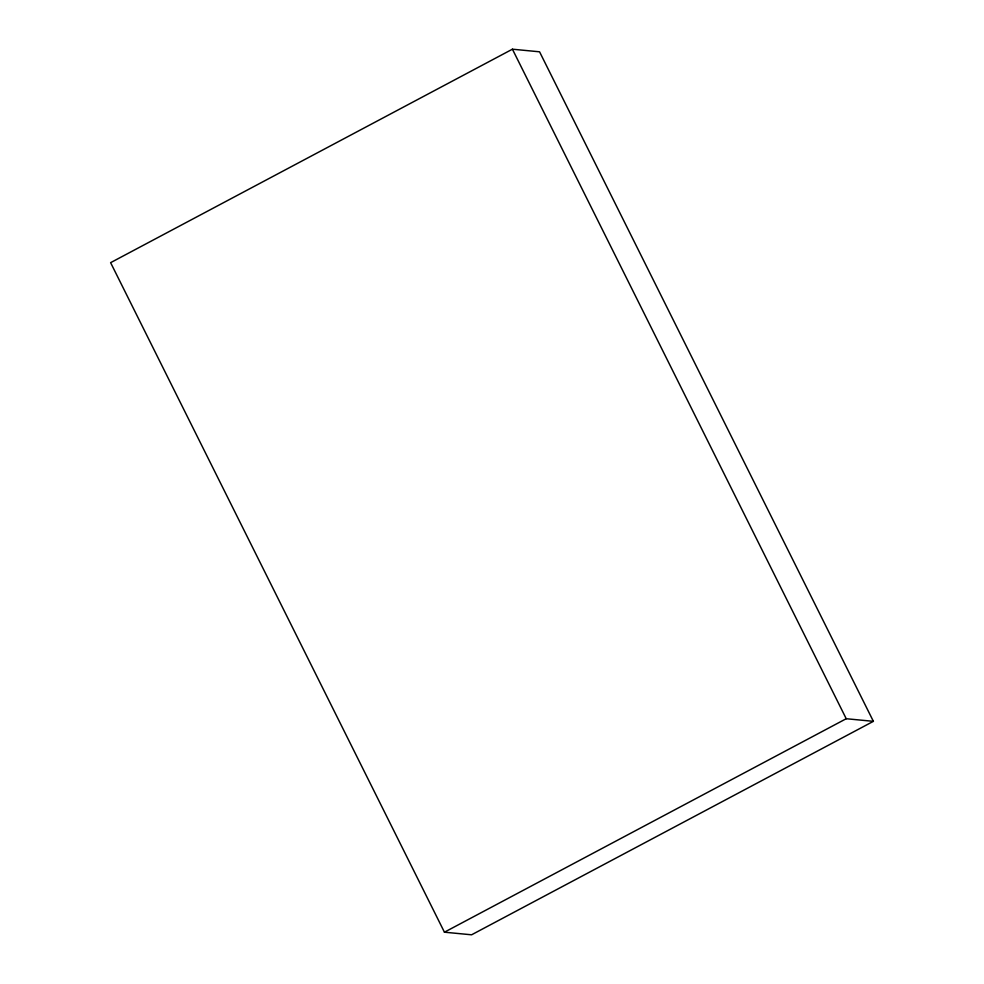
<?xml version="1.0" encoding="UTF-8"?>
<svg xmlns="http://www.w3.org/2000/svg" width="984" height="984" viewBox="0 0 984 984"><rect width="100%" height="100%" fill="white"/><g stroke="black" fill="none" stroke-linecap="round" stroke-linejoin="round"><path stroke-width="1.48" d="M512.418 49.2L110.614 262.666L444.436 932.192L471.582 934.8L873.386 721.334L539.564 51.808L512.418 49.2L846.228 718.726L873.386 721.334M444.436 932.192L846.228 718.726"/></g></svg>
